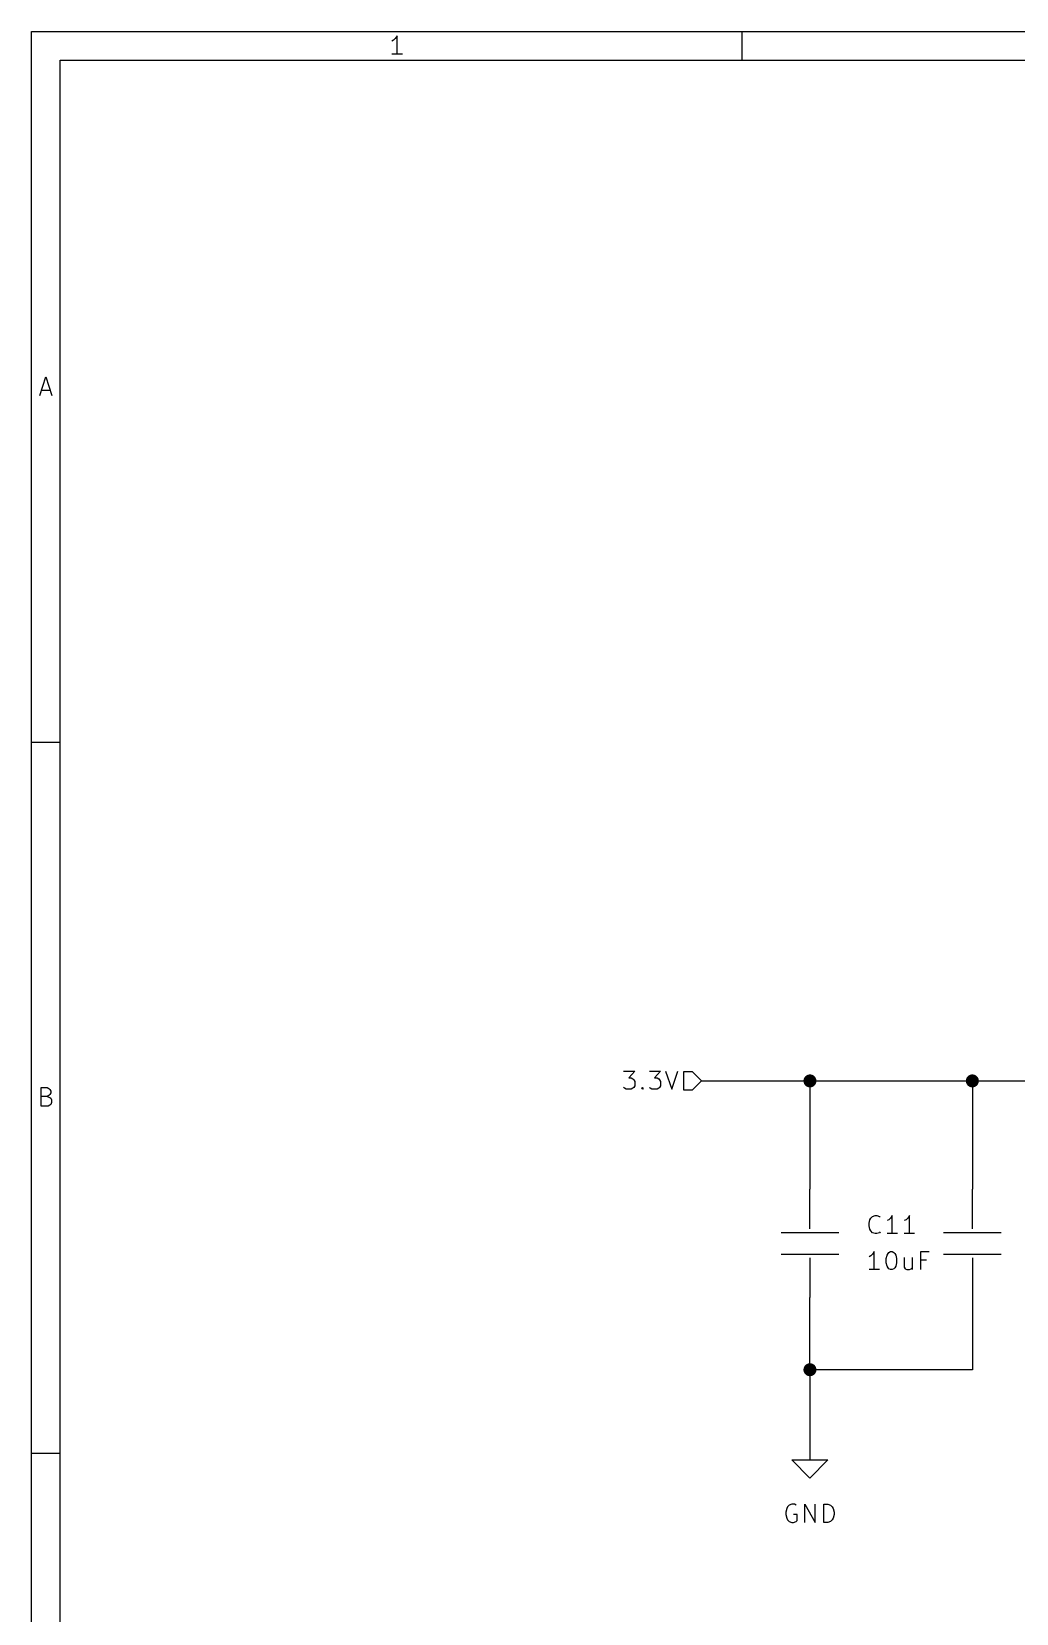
# Model space of a CAD drawing. Extents: x 0.4 to 11.3, y -7.9 to -0.4.
# Drawn here: x 0.394 to 3.122, y -4.775 to -0.394 of the extents above; entities that cross this region are included whole.
import ezdxf

# ---------------------------------------------------------------- set-up
doc = ezdxf.new("R2010")
doc.units = 0
doc.header["$MEASUREMENT"] = 0
for name, color, linetype in [('BROWN2', 54, 'CONTINUOUS'), ('CYAN2', 4, 'CONTINUOUS'), ('GREEN3', 91, 'CONTINUOUS'), ('RED2', 1, 'CONTINUOUS')]:
    doc.layers.add(name, color=color, linetype=linetype)

msp = doc.modelspace()

# ---------------------------------------------------------------- linework, layer by layer
at = {"layer": 'BROWN2', "linetype": 'CONTINUOUS'}
for p, q in [((2.0336, -3.2728), (2.0646, -3.2728)), ((2.0646, -3.2728), (2.0479, -3.2919)), ((2.1051, -3.2728), (2.136, -3.2728)), ((2.136, -3.2728), (2.1193, -3.2919)), ((2.1503, -3.2728), (2.167, -3.3228)), ((2.167, -3.3228), (2.1836, -3.2728)), ((2.225, -3.275), (2.2, -3.275)), ((2.2, -3.275), (2.2, -3.325)), ((2.25, -3.3), (2.225, -3.275)), ((2.036, -3.3204), (2.0336, -3.318)), ((2.0408, -3.3228), (2.036, -3.3204)), ((2.0551, -3.3228), (2.0408, -3.3228)), ((2.0479, -3.2919), (2.0551, -3.2919)), ((2.0551, -3.2919), (2.0598, -3.2942)), ((2.0598, -3.3204), (2.0551, -3.3228)), ((2.0598, -3.2942), (2.0622, -3.2966)), ((2.0622, -3.318), (2.0598, -3.3204)), ((2.0622, -3.2966), (2.0646, -3.3014)), ((2.0646, -3.3133), (2.0622, -3.318)), ((2.0646, -3.3014), (2.0646, -3.3133)), ((2.0836, -3.3204), (2.086, -3.318)), ((2.086, -3.3228), (2.0836, -3.3204)), ((2.086, -3.318), (2.0884, -3.3204)), ((2.086, -3.318), (2.086, -3.3228)), ((2.0884, -3.3204), (2.086, -3.3228)), ((2.1074, -3.3204), (2.1051, -3.318)), ((2.1122, -3.3228), (2.1074, -3.3204)), ((2.1265, -3.3228), (2.1122, -3.3228)), ((2.1193, -3.2919), (2.1265, -3.2919)), ((2.1265, -3.2919), (2.1312, -3.2942)), ((2.1312, -3.3204), (2.1265, -3.3228)), ((2.1312, -3.2942), (2.1336, -3.2966)), ((2.1336, -3.318), (2.1312, -3.3204)), ((2.1336, -3.2966), (2.136, -3.3014)), ((2.136, -3.3133), (2.1336, -3.318)), ((2.136, -3.3014), (2.136, -3.3133)), ((2.2, -3.325), (2.225, -3.325)), ((2.225, -3.325), (2.25, -3.3))]:
    msp.add_line(p, q, dxfattribs=at)
at = {"layer": 'CYAN2', "linetype": 'CONTINUOUS'}
for p, q in [((2.7163, -3.6847), (2.7187, -3.6799)), ((2.7187, -3.6799), (2.7234, -3.6752)), ((2.7234, -3.6752), (2.7306, -3.6728)), ((2.7306, -3.6728), (2.7353, -3.6728)), ((2.7353, -3.6728), (2.7425, -3.6752)), ((2.7425, -3.6752), (2.7449, -3.6776)), ((2.7734, -3.6799), (2.7687, -3.6847)), ((2.7782, -3.6728), (2.7734, -3.6799)), ((2.7782, -3.7228), (2.7782, -3.6728)), ((2.821, -3.6799), (2.8163, -3.6847)), ((2.8258, -3.6728), (2.821, -3.6799)), ((2.8258, -3.7228), (2.8258, -3.6728)), ((2.7139, -3.6942), (2.7163, -3.6847)), ((2.7139, -3.7014), (2.7139, -3.6942)), ((2.7163, -3.7109), (2.7139, -3.7014)), ((2.7187, -3.7157), (2.7163, -3.7109)), ((2.7234, -3.7204), (2.7187, -3.7157)), ((2.7306, -3.7228), (2.7234, -3.7204)), ((2.7353, -3.7228), (2.7306, -3.7228)), ((2.7425, -3.7204), (2.7353, -3.7228)), ((2.7449, -3.718), (2.7425, -3.7204)), ((2.7687, -3.6847), (2.7639, -3.6871)), ((2.7925, -3.7228), (2.7639, -3.7228)), ((2.8163, -3.6847), (2.8115, -3.6871)), ((2.8401, -3.7228), (2.8115, -3.7228)), ((2.7187, -3.7847), (2.7139, -3.7871)), ((2.7234, -3.7799), (2.7187, -3.7847)), ((2.7282, -3.7728), (2.7234, -3.7799)), ((2.7282, -3.8228), (2.7282, -3.7728)), ((2.7615, -3.7918), (2.7639, -3.7823)), ((2.7615, -3.8038), (2.7615, -3.7918)), ((2.7639, -3.8133), (2.7615, -3.8038)), ((2.7639, -3.7823), (2.7663, -3.7776)), ((2.7663, -3.7776), (2.7687, -3.7752)), ((2.7687, -3.7752), (2.7734, -3.7728)), ((2.7734, -3.7728), (2.7782, -3.7728)), ((2.7782, -3.7728), (2.7829, -3.7752)), ((2.7829, -3.7752), (2.7853, -3.7776)), ((2.7853, -3.7776), (2.7877, -3.7823)), ((2.7877, -3.7823), (2.7901, -3.7918)), ((2.7901, -3.8038), (2.7877, -3.8133)), ((2.7901, -3.7918), (2.7901, -3.8038)), ((2.8115, -3.7895), (2.8115, -3.8157)), ((2.8329, -3.7895), (2.8329, -3.8228)), ((2.8568, -3.8228), (2.8568, -3.7728)), ((2.8568, -3.7728), (2.8806, -3.7728)), ((2.8734, -3.7966), (2.8568, -3.7966)), ((2.7425, -3.8228), (2.7139, -3.8228)), ((2.7663, -3.818), (2.7639, -3.8133)), ((2.7687, -3.8204), (2.7663, -3.818)), ((2.7734, -3.8228), (2.7687, -3.8204)), ((2.7782, -3.8228), (2.7734, -3.8228)), ((2.7829, -3.8204), (2.7782, -3.8228)), ((2.7853, -3.818), (2.7829, -3.8204)), ((2.7877, -3.8133), (2.7853, -3.818)), ((2.8115, -3.8157), (2.8139, -3.8204)), ((2.8139, -3.8204), (2.8187, -3.8228)), ((2.8187, -3.8228), (2.8258, -3.8228)), ((2.8258, -3.8228), (2.8306, -3.8204)), ((2.8306, -3.8204), (2.8329, -3.818)), ((2.4857, -4.4847), (2.4833, -4.4942)), ((2.4833, -4.4942), (2.4833, -4.5014)), ((2.4833, -4.5014), (2.4857, -4.5109)), ((2.4881, -4.4799), (2.4857, -4.4847)), ((2.4857, -4.5109), (2.4881, -4.5157)), ((2.4929, -4.4752), (2.4881, -4.4799)), ((2.5, -4.4728), (2.4929, -4.4752)), ((2.5071, -4.4728), (2.5, -4.4728)), ((2.5143, -4.5014), (2.5048, -4.5014)), ((2.5119, -4.4752), (2.5071, -4.4728)), ((2.5143, -4.518), (2.5143, -4.5014)), ((2.5357, -4.5228), (2.5357, -4.4728)), ((2.5357, -4.4728), (2.5643, -4.5228)), ((2.5643, -4.5228), (2.5643, -4.4728)), ((2.5881, -4.5228), (2.5881, -4.4728)), ((2.5881, -4.4728), (2.6, -4.4728)), ((2.6, -4.4728), (2.6071, -4.4752)), ((2.6071, -4.4752), (2.6119, -4.4799)), ((2.6119, -4.4799), (2.6143, -4.4847)), ((2.6143, -4.5109), (2.6119, -4.5157)), ((2.6143, -4.4847), (2.6167, -4.4942)), ((2.6167, -4.5014), (2.6143, -4.5109)), ((2.6167, -4.4942), (2.6167, -4.5014)), ((2.4881, -4.5157), (2.4929, -4.5204)), ((2.4929, -4.5204), (2.5, -4.5228)), ((2.5, -4.5228), (2.5048, -4.5228)), ((2.5048, -4.5228), (2.5119, -4.5204)), ((2.5119, -4.5204), (2.5143, -4.518)), ((2.6, -4.5228), (2.5881, -4.5228)), ((2.6071, -4.5204), (2.6, -4.5228)), ((2.6119, -4.5157), (2.6071, -4.5204))]:
    msp.add_line(p, q, dxfattribs=at)
at = {"layer": 'GREEN3', "linetype": 'CONTINUOUS'}
for p, q in [((2.25, -3.3), (2.55, -3.3)), ((2.55, -3.3), (2.55, -3.6)), ((2.55, -3.3), (3, -3.3)), ((3, -3.3), (4.1, -3.3)), ((3, -3.3), (3, -3.6)), ((2.55, -4.1), (2.55, -3.9)), ((3, -3.9), (3, -4.1)), ((2.55, -4.1), (2.55, -4.3)), ((3, -4.1), (2.55, -4.1))]:
    msp.add_line(p, q, dxfattribs=at)
at = {"layer": 'GREEN3', "const_width": 0.018}
for points in [[(2.541, -3.3, 1), (2.559, -3.3, 1)], [(2.991, -3.3, 1), (3.009, -3.3, 1)], [(2.541, -4.1, 1), (2.559, -4.1, 1)]]:
    msp.add_lwpolyline(points, format="xyb", close=True, dxfattribs=at)
at = {"layer": 'RED2', "linetype": 'CONTINUOUS'}
for p, q in [((0.3937, -0.3937), (11.2993, -0.3937)), ((0.3937, -7.8743), (0.3937, -0.3937)), ((2.3622, -0.4724), (2.3622, -0.3937)), ((1.3965, -0.4174), (1.3916, -0.4199)), ((1.4013, -0.4126), (1.3965, -0.4174)), ((1.4062, -0.4053), (1.4013, -0.4126)), ((1.4062, -0.4564), (1.4062, -0.4053)), ((0.4724, -0.4724), (11.2206, -0.4724)), ((0.4724, -7.7956), (0.4724, -0.4724)), ((1.4208, -0.4564), (1.3916, -0.4564)), ((0.416, -1.4013), (0.4331, -1.3501)), ((0.4331, -1.3501), (0.4501, -1.4013)), ((0.4209, -1.3867), (0.4453, -1.3867)), ((0.3937, -2.3622), (0.4724, -2.3622)), ((0.4197, -3.3698), (0.4197, -3.3186)), ((0.4197, -3.3186), (0.4367, -3.3186)), ((0.4367, -3.3186), (0.4416, -3.3211)), ((0.4416, -3.3211), (0.444, -3.3235)), ((0.444, -3.3235), (0.4465, -3.3284)), ((0.4465, -3.3284), (0.4465, -3.3333)), ((0.4367, -3.343), (0.4197, -3.343)), ((0.4392, -3.3698), (0.4197, -3.3698)), ((0.4416, -3.3406), (0.4367, -3.343)), ((0.4367, -3.343), (0.444, -3.3455)), ((0.444, -3.3674), (0.4392, -3.3698)), ((0.444, -3.3381), (0.4416, -3.3406)), ((0.4465, -3.3333), (0.444, -3.3381)), ((0.444, -3.3455), (0.4465, -3.3479)), ((0.4465, -3.365), (0.444, -3.3674)), ((0.4465, -3.3479), (0.4489, -3.3528)), ((0.4489, -3.3601), (0.4465, -3.365)), ((0.4489, -3.3528), (0.4489, -3.3601)), ((2.55, -3.71), (2.55, -3.6)), ((3, -3.71), (3, -3.6)), ((2.47, -3.72), (2.63, -3.72)), ((2.92, -3.72), (3.08, -3.72)), ((2.47, -3.78), (2.63, -3.78)), ((2.55, -3.79), (2.55, -3.9)), ((2.92, -3.78), (3.08, -3.78)), ((3, -3.79), (3, -3.9)), ((0.3937, -4.3307), (0.4724, -4.3307)), ((2.55, -4.3), (2.55, -4.35)), ((2.55, -4.4), (2.5, -4.35)), ((2.5, -4.35), (2.55, -4.35)), ((2.55, -4.35), (2.6, -4.35)), ((2.6, -4.35), (2.55, -4.4))]:
    msp.add_line(p, q, dxfattribs=at)

doc.saveas('drawing.dxf')
